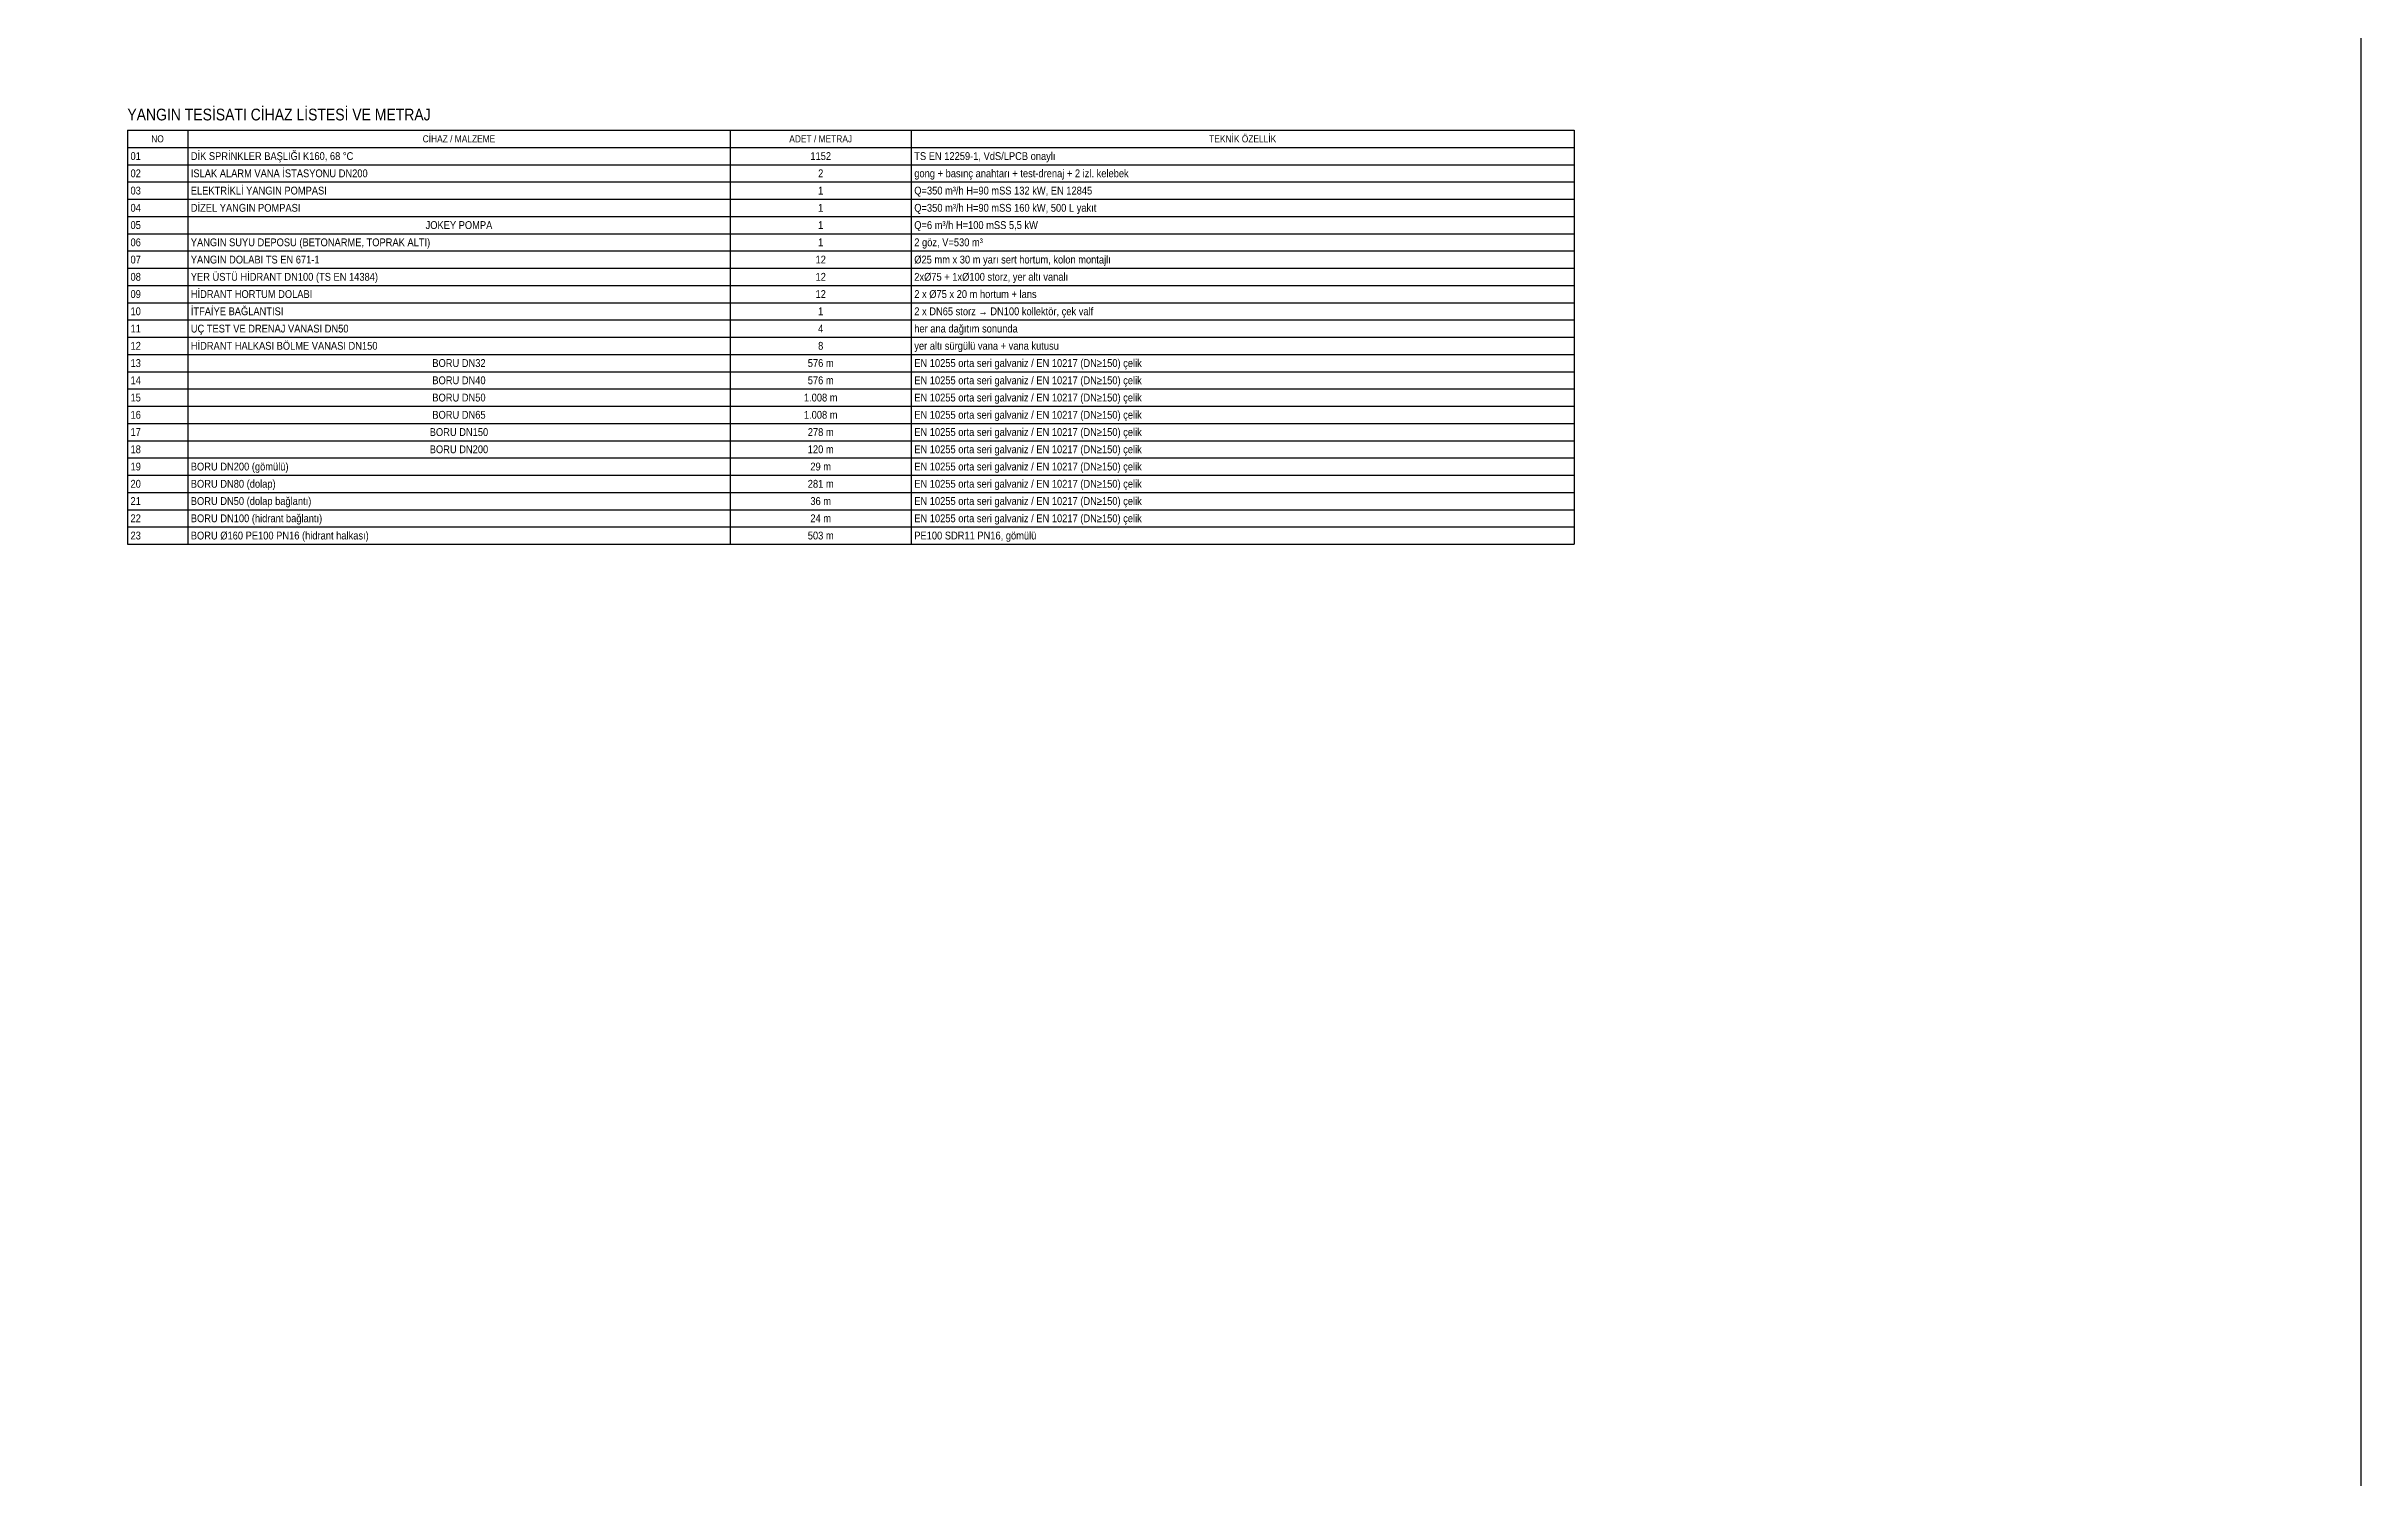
# Model space of a CAD drawing. Header units: centimetres. Extents: x 183171 to 202211, y -17274 to 19108.
# Drawn here: x 194530 to 202211, y -12528 to -7781 of the extents above; entities that cross this region are included whole.
import ezdxf
from ezdxf.enums import TextEntityAlignment as Align

# ---------------------------------------------------------------- set-up
doc = ezdxf.new("R2010")
doc.units = ezdxf.units.CM
doc.header["$LTSCALE"] = 20
for name, color, linetype in [('ROTAS-HESAP-BASLIK', 2, 'CONTINUOUS'), ('ROTAS-HESAP-CIZGI', 8, 'CONTINUOUS'), ('ROTAS-HESAP-YAZI', 7, 'CONTINUOUS'), ('ROTAS-PAFTA', 7, 'CONTINUOUS')]:
    doc.layers.add(name, color=color, linetype=linetype)
doc.styles.add('ROTAS', font='arial.ttf')

msp = doc.modelspace()

# ---------------------------------------------------------------- linework, layer by layer
at = {"layer": 'ROTAS-HESAP-CIZGI'}
for p, q in [((194799, -8059.1), (199599, -8059.1)), ((194799, -8059.1), (194799, -9431.9)), ((194999, -8059.1), (194999, -9431.9)), ((196799, -8059.1), (196799, -9431.9)), ((197399, -8059.1), (197399, -9431.9)), ((199599, -8059.1), (199599, -9431.9)), ((194799, -8116.3), (199599, -8116.3)), ((194799, -8173.5), (199599, -8173.5)), ((194799, -8230.7), (199599, -8230.7)), ((194799, -8287.9), (199599, -8287.9)), ((194799, -8345.1), (199599, -8345.1)), ((194799, -8402.3), (199599, -8402.3)), ((194799, -8459.5), (199599, -8459.5)), ((194799, -8516.7), (199599, -8516.7)), ((194799, -8573.9), (199599, -8573.9)), ((194799, -8631.1), (199599, -8631.1)), ((194799, -8688.3), (199599, -8688.3)), ((194799, -8745.5), (199599, -8745.5)), ((194799, -8802.7), (199599, -8802.7)), ((194799, -8859.9), (199599, -8859.9)), ((194799, -8917.1), (199599, -8917.1)), ((194799, -8974.3), (199599, -8974.3)), ((194799, -9031.5), (199599, -9031.5)), ((194799, -9088.7), (199599, -9088.7)), ((194799, -9145.9), (199599, -9145.9)), ((194799, -9203.1), (199599, -9203.1)), ((194799, -9260.3), (199599, -9260.3)), ((194799, -9317.5), (199599, -9317.5)), ((194799, -9374.7), (199599, -9374.7)), ((194799, -9431.9), (199599, -9431.9))]:
    msp.add_line(p, q, dxfattribs=at)
at = {"layer": 'ROTAS-PAFTA', "const_width": 4}
msp.add_lwpolyline([(184109, -17272.4), (202209, -17272.4), (202209, 6856), (184109, 6856)], close=True, dxfattribs=at)

# ---------------------------------------------------------------- texts
at = {"layer": 'ROTAS-HESAP-BASLIK', "style": 'ROTAS', "width": 0.85}
msp.add_text('YANGIN TESİSATI CİHAZ LİSTESİ VE METRAJ', height=39, dxfattribs=at).set_placement((194799, -8038.3), align=Align.BOTTOM_LEFT)
for s, p in [('NO', (194899, -8087.7)), ('CİHAZ / MALZEME', (195899, -8087.7)), ('ADET / METRAJ', (197099, -8087.7)), ('TEKNİK ÖZELLİK', (198499, -8087.7))]:
    msp.add_text(s, height=23.4, dxfattribs=at).set_placement(p, align=Align.MIDDLE_CENTER)
at = {"layer": 'ROTAS-HESAP-YAZI', "style": 'ROTAS', "width": 0.85}
for s, p in [('01', (194809.4, -8144.9)), ('DİK SPRİNKLER BAŞLIĞI K160, 68 °C', (195009.4, -8144.9)), ('TS EN 12259-1, VdS/LPCB onaylı', (197409.4, -8144.9)), ('02', (194809.4, -8202.1)), ('ISLAK ALARM VANA İSTASYONU DN200', (195009.4, -8202.1)), ('gong + basınç anahtarı + test-drenaj + 2 izl. kelebek', (197409.4, -8202.1)), ('03', (194809.4, -8259.3)), ('ELEKTRİKLİ YANGIN POMPASI', (195009.4, -8259.3)), ('Q=350 m³/h H=90 mSS 132 kW, EN 12845', (197409.4, -8259.3)), ('04', (194809.4, -8316.5)), ('05', (194809.4, -8373.7)), ('DİZEL YANGIN POMPASI', (195009.4, -8316.5)), ('Q=350 m³/h H=90 mSS 160 kW, 500 L yakıt', (197409.4, -8316.5)), ('Q=6 m³/h H=100 mSS 5,5 kW', (197409.4, -8373.7)), ('06', (194809.4, -8430.9)), ('YANGIN SUYU DEPOSU (BETONARME, TOPRAK ALTI)', (195009.4, -8430.9)), ('2 göz, V=530 m³', (197409.4, -8430.9)), ('07', (194809.4, -8488.1)), ('YANGIN DOLABI TS EN 671-1', (195009.4, -8488.1)), ('YER ÜSTÜ HİDRANT DN100 (TS EN 14384)', (195009.4, -8545.3)), ('Ø25 mm x 30 m yarı sert hortum, kolon montajlı', (197409.4, -8488.1)), ('08', (194809.4, -8545.3)), ('09', (194809.4, -8602.5)), ('HİDRANT HORTUM DOLABI', (195009.4, -8602.5)), ('2xØ75 + 1xØ100 storz, yer altı vanalı', (197409.4, -8545.3)), ('2 x Ø75 x 20 m hortum + lans', (197409.4, -8602.5)), ('10', (194809.4, -8659.7)), ('İTFAİYE BAĞLANTISI', (195009.4, -8659.7)), ('2 x DN65 storz → DN100 kollektör, çek valf', (197409.4, -8659.7)), ('11', (194809.4, -8716.9)), ('UÇ TEST VE DRENAJ VANASI DN50', (195009.4, -8716.9)), ('HİDRANT HALKASI BÖLME VANASI DN150', (195009.4, -8774.1)), ('her ana dağıtım sonunda', (197409.4, -8716.9)), ('12', (194809.4, -8774.1)), ('13', (194809.4, -8831.3)), ('yer altı sürgülü vana + vana kutusu', (197409.4, -8774.1)), ('EN 10255 orta seri galvaniz / EN 10217 (DN≥150) çelik', (197409.4, -8831.3)), ('14', (194809.4, -8888.5)), ('EN 10255 orta seri galvaniz / EN 10217 (DN≥150) çelik', (197409.4, -8888.5)), ('15', (194809.4, -8945.7)), ('EN 10255 orta seri galvaniz / EN 10217 (DN≥150) çelik', (197409.4, -8945.7)), ('16', (194809.4, -9002.9)), ('17', (194809.4, -9060.1)), ('EN 10255 orta seri galvaniz / EN 10217 (DN≥150) çelik', (197409.4, -9002.9)), ('EN 10255 orta seri galvaniz / EN 10217 (DN≥150) çelik', (197409.4, -9060.1)), ('18', (194809.4, -9117.3)), ('EN 10255 orta seri galvaniz / EN 10217 (DN≥150) çelik', (197409.4, -9117.3)), ('19', (194809.4, -9174.5)), ('BORU DN200 (gömülü)', (195009.4, -9174.5)), ('EN 10255 orta seri galvaniz / EN 10217 (DN≥150) çelik', (197409.4, -9174.5)), ('20', (194809.4, -9231.7)), ('21', (194809.4, -9288.9)), ('BORU DN80 (dolap)', (195009.4, -9231.7)), ('BORU DN50 (dolap bağlantı)', (195009.4, -9288.9)), ('EN 10255 orta seri galvaniz / EN 10217 (DN≥150) çelik', (197409.4, -9231.7)), ('EN 10255 orta seri galvaniz / EN 10217 (DN≥150) çelik', (197409.4, -9288.9)), ('22', (194809.4, -9346.1)), ('BORU DN100 (hidrant bağlantı)', (195009.4, -9346.1)), ('EN 10255 orta seri galvaniz / EN 10217 (DN≥150) çelik', (197409.4, -9346.1)), ('23', (194809.4, -9403.3)), ('BORU Ø160 PE100 PN16 (hidrant halkası)', (195009.4, -9403.3)), ('PE100 SDR11 PN16, gömülü', (197409.4, -9403.3))]:
    msp.add_text(s, height=26, dxfattribs=at).set_placement(p, align=Align.MIDDLE_LEFT)
for s, p in [('1152', (197099, -8144.9)), ('2', (197099, -8202.1)), ('1', (197099, -8259.3)), ('JOKEY POMPA', (195899, -8373.7)), ('1', (197099, -8316.5)), ('1', (197099, -8373.7)), ('1', (197099, -8430.9)), ('12', (197099, -8488.1)), ('12', (197099, -8545.3)), ('12', (197099, -8602.5)), ('1', (197099, -8659.7)), ('4', (197099, -8716.9)), ('BORU DN32', (195899, -8831.3)), ('576 m', (197099, -8831.3)), ('8', (197099, -8774.1)), ('BORU DN40', (195899, -8888.5)), ('576 m', (197099, -8888.5)), ('BORU DN50', (195899, -8945.7)), ('1.008 m', (197099, -8945.7)), ('BORU DN150', (195899, -9060.1)), ('BORU DN65', (195899, -9002.9)), ('1.008 m', (197099, -9002.9)), ('278 m', (197099, -9060.1)), ('BORU DN200', (195899, -9117.3)), ('120 m', (197099, -9117.3)), ('29 m', (197099, -9174.5)), ('281 m', (197099, -9231.7)), ('36 m', (197099, -9288.9)), ('24 m', (197099, -9346.1)), ('503 m', (197099, -9403.3))]:
    msp.add_text(s, height=26, dxfattribs=at).set_placement(p, align=Align.MIDDLE_CENTER)

doc.saveas('drawing.dxf')
